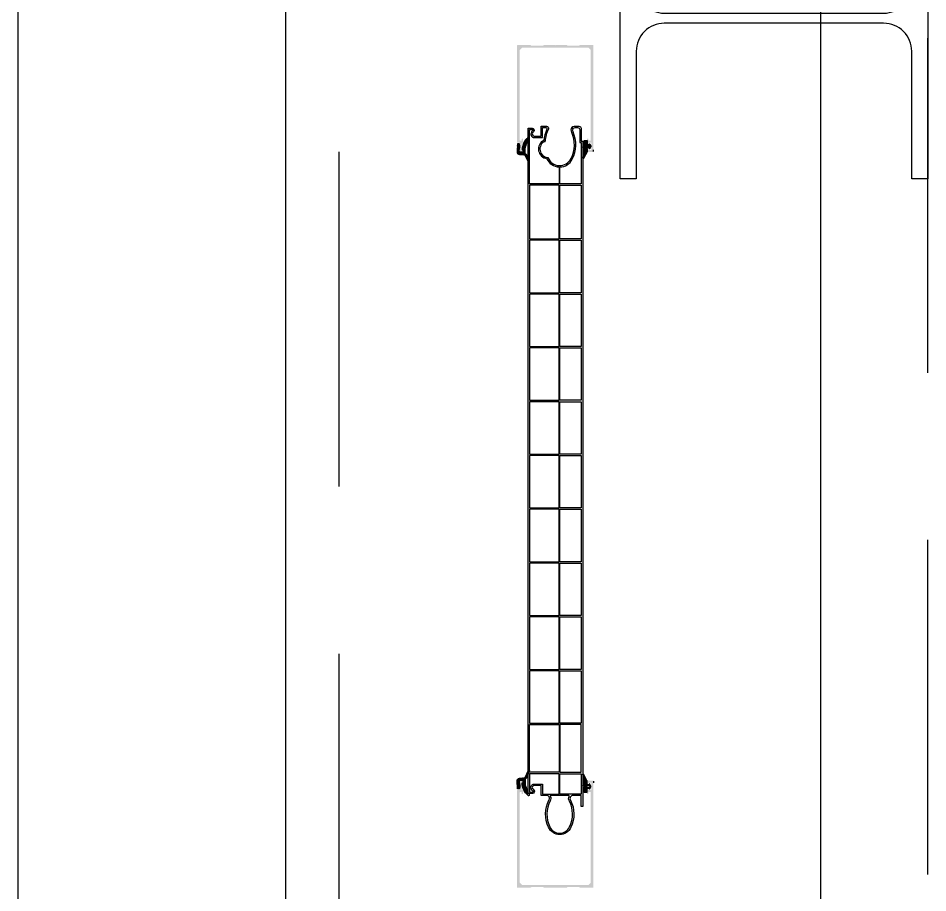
# Model space of a CAD drawing. Header units: millimetres. Extents: x -10134 to 185601, y -10232 to 93662.
# Drawn here: x 29584 to 30264, y 32357 to 33011 of the extents above; entities that cross this region are included whole.
import ezdxf

# ---------------------------------------------------------------- set-up
doc = ezdxf.new("R2010")
doc.units = ezdxf.units.MM
doc.header["$LTSCALE"] = 100
doc.linetypes.add('B0403', pattern=[3.75, 2.5, -1.25])
for name, color, linetype in [('A--L21', 8, 'Continuous'), ('A--L28', 8, 'Continuous'), ('AL$7A---_STRAMIEN', 1, 'Continuous')]:
    doc.layers.add(name, color=color, linetype=linetype)
pattern_1 = [(225, (30079.8289, 32558.6992), (0.3535534, -0.3535534), []), (315, (30079.8289, 32558.6992), (1.0606602, -0.3535534), [1.25, -0.75])]
pattern_2 = [(135, (30079.8289, 32792.54143), (0.3535534, 0.3535534), []), (45, (30079.8289, 32792.54143), (1.0606602, 0.3535534), [1.25, -0.75])]

msp = doc.modelspace()

# ---------------------------------------------------------------- hatches: boundary and pattern name
at = {"layer": 'A--L21'}
h = msp.add_hatch(dxfattribs=at)
h.set_pattern_fill('ANSI33', color=256, scale=4, angle=-90, style=0)
h.set_pattern_definition([(135, (30079.8289, 32792.5414), (0.7071068, 0.7071068), []), (135, (30079.1218, 32792.5414), (0.7071068, 0.7071068), [0.5, -0.25])])
edge = h.paths.add_edge_path()
edge.add_arc((29977.09, 32990.42), 0.2, 90, 135.00135, ccw=False)
edge.add_line((29977.09, 32990.62), (29985.13, 32990.62))
edge.add_arc((29985.13, 32990.42), 0.2, 45.00052, 90, ccw=False)
edge.add_line((29985.27, 32990.56), (29985.37, 32990.46))
edge.add_arc((29985.51, 32990.6), 0.2, 225.00052, 314.99948)
edge.add_line((29985.65, 32990.46), (29985.75, 32990.56))
edge.add_arc((29985.89, 32990.42), 0.2, 90, 134.99948, ccw=False)
edge.add_line((29985.89, 32990.62), (29993.93, 32990.62))
edge.add_arc((29993.93, 32990.42), 0.2, 44.99865, 90, ccw=False)
edge.add_line((29994.07, 32990.56), (29994.45, 32990.18))
edge.add_arc((29994.59, 32990.32), 0.2, 224.99865, 270)
edge.add_line((29994.59, 32990.12), (30003.43, 32990.12))
edge.add_arc((30003.43, 32990.32), 0.2, 270, 314.99949)
edge.add_line((30003.57, 32990.18), (30003.95, 32990.56))
edge.add_arc((30004.09, 32990.42), 0.2, 90, 134.99949, ccw=False)
edge.add_line((30004.09, 32990.62), (30013.81, 32990.62))
edge.add_arc((30013.81, 32990.42), 0.2, 0, 90, ccw=False)
edge.add_line((30014.01, 32990.42), (30014.01, 32910.82))
edge.add_arc((30013.81, 32910.82), 0.2, -90, 0, ccw=False)
edge.add_line((30013.81, 32910.62), (30009.51, 32910.62))
edge.add_arc((30009.51, 32910.82), 0.2, 180, 270, ccw=False)
edge.add_line((30009.31, 32910.82), (30009.31, 32913.42))
edge.add_arc((30009.51, 32913.42), 0.2, 90, 180, ccw=False)
edge.add_line((30009.51, 32913.62), (30010.11, 32913.62))
edge.add_arc((30010.11, 32913.42), 0.2, 0, 90, ccw=False)
edge.add_line((30010.31, 32913.42), (30010.31, 32912.32))
edge.add_arc((30010.51, 32912.32), 0.2, 180, 270)
edge.add_line((30010.51, 32912.12), (30012.31, 32912.12))
edge.add_arc((30012.31, 32912.32), 0.2, 270, 360)
edge.add_line((30012.51, 32912.32), (30012.51, 32917.42))
edge.add_arc((30012.31, 32917.42), 0.2, 0, 90)
edge.add_line((30012.31, 32917.62), (30010.51, 32917.62))
edge.add_arc((30010.51, 32917.42), 0.2, 90, 180)
edge.add_line((30010.31, 32917.42), (30010.31, 32916.32))
edge.add_arc((30010.11, 32916.32), 0.2, -90, 0, ccw=False)
edge.add_line((30010.11, 32916.12), (30009.51, 32916.12))
edge.add_arc((30009.51, 32916.32), 0.2, 180, 270, ccw=False)
edge.add_line((30009.31, 32916.32), (30009.31, 32920.42))
edge.add_arc((30009.51, 32920.42), 0.2, 90, 180, ccw=False)
edge.add_line((30009.51, 32920.62), (30010.11, 32920.62))
edge.add_arc((30010.11, 32920.42), 0.2, 0, 90, ccw=False)
edge.add_line((30010.31, 32920.42), (30010.31, 32919.32))
edge.add_arc((30010.51, 32919.32), 0.2, 180, 270)
edge.add_line((30010.51, 32919.12), (30011.81, 32919.12))
edge.add_arc((30011.81, 32919.32), 0.2, 270, 360)
edge.add_line((30012.01, 32919.32), (30012.01, 32986.74))
edge.add_arc((30011.81, 32986.74), 0.2, 0, 45.00044)
edge.add_line((30011.95, 32986.88), (30010.27, 32988.56))
edge.add_arc((30010.13, 32988.42), 0.2, 45.00044, 90)
edge.add_line((30010.13, 32988.62), (29960.89, 32988.62))
edge.add_arc((29960.89, 32988.42), 0.2, 90, 135)
edge.add_line((29960.75, 32988.56), (29959.07, 32986.88))
edge.add_arc((29959.21, 32986.74), 0.2, 135, 180)
edge.add_line((29959.01, 32986.74), (29959.01, 32919.32))
edge.add_arc((29959.21, 32919.32), 0.2, 180, 270)
edge.add_line((29959.21, 32919.12), (29960.31, 32919.12))
edge.add_arc((29960.31, 32919.32), 0.2, 270, 360)
edge.add_line((29960.51, 32919.32), (29960.51, 32920.42))
edge.add_arc((29960.71, 32920.42), 0.2, 90, 180, ccw=False)
edge.add_line((29960.71, 32920.62), (29961.31, 32920.62))
edge.add_arc((29961.31, 32920.42), 0.2, 0, 90, ccw=False)
edge.add_line((29961.51, 32920.42), (29961.51, 32917.82))
edge.add_arc((29961.31, 32917.82), 0.2, -90, 0, ccw=False)
edge.add_line((29961.31, 32917.62), (29960.71, 32917.62))
edge.add_arc((29960.71, 32917.42), 0.2, 90, 180)
edge.add_line((29960.51, 32917.42), (29960.51, 32911.82))
edge.add_arc((29960.71, 32911.82), 0.2, 180.00679, 320.58665)
edge.add_line((29960.86, 32911.69), (29961.15, 32912.05))
edge.add_arc((29961.31, 32911.92), 0.2, 0.00121, 140.58107, ccw=False)
edge.add_line((29961.51, 32911.92), (29961.51, 32910.82))
edge.add_arc((29961.31, 32910.82), 0.2, -90, 0, ccw=False)
edge.add_line((29961.31, 32910.62), (29959.21, 32910.62))
edge.add_arc((29959.21, 32910.82), 0.2, 180, 270, ccw=False)
edge.add_line((29959.01, 32910.82), (29959.01, 32917.42))
edge.add_arc((29958.81, 32917.42), 0.2, 0, 90)
edge.add_line((29958.81, 32917.62), (29957.21, 32917.62))
edge.add_arc((29957.21, 32917.82), 0.2, 180, 270, ccw=False)
edge.add_line((29957.01, 32917.82), (29957.01, 32990.42))
edge.add_arc((29957.21, 32990.42), 0.2, 90, 180, ccw=False)
edge.add_line((29957.21, 32990.62), (29966.93, 32990.62))
edge.add_arc((29966.93, 32990.42), 0.2, 45.00034, 90, ccw=False)
edge.add_line((29967.07, 32990.56), (29967.45, 32990.18))
edge.add_arc((29967.59, 32990.32), 0.2, 225.00034, 270)
edge.add_line((29967.59, 32990.12), (29976.43, 32990.12))
edge.add_arc((29976.43, 32990.32), 0.2, 270, 315.00135)
edge.add_line((29976.57, 32990.18), (29976.95, 32990.56))
h = msp.add_hatch(dxfattribs=at)
h.set_pattern_fill('ANSI38', color=256, scale=4, angle=-90, style=0)
h.set_pattern_definition(pattern_2)
edge = h.paths.add_edge_path()
edge.add_arc((29963.92, 32909.58), 0.8, 180, 281.72277, ccw=False)
edge.add_line((29963.12, 32909.58), (29963.12, 32913.98))
edge.add_arc((29964.12, 32913.98), 1, 121.23186, 180, ccw=False)
edge.add_line((29963.6, 32914.84), (29964.72, 32919.47))
edge.add_arc((29964.11, 32921.37), 2, 287.69641, 360)
edge.add_arc((29965.59, 32921.35), 0.52, 2.17171, 175.81455)
edge.add_arc((29963.78, 32921.85), 1.37, 275.39594, 340.39667, ccw=False)
edge.add_arc((29972.64, 32912.52), 11.82, 137.63964, 180.49079)
edge.add_arc((29961.02, 32912.37), 0.202, 166.33248, 323.66066)
edge.add_line((29961.18, 32912.25), (29961.26, 32912.44))
edge.add_arc((29961.42, 32912.32), 0.2, 0, 141.35717, ccw=False)
edge.add_line((29961.62, 32912.32), (29961.62, 32910.57))
edge.add_arc((29961.42, 32910.57), 0.2, -90, 0, ccw=False)
edge.add_line((29961.42, 32910.37), (29959.72, 32910.37))
edge.add_arc((29959.54, 32911.44), 1.09, 158.62653, 279.16807, ccw=False)
edge.add_arc((29949.36, 32914.6), 9.57, 343.22935, 371.31157)
edge.add_arc((29958.46, 32916.39), 0.3, 17.15769, 90)
edge.add_line((29958.46, 32916.69), (29957.63, 32916.69))
edge.add_arc((29957.61, 32916.29), 0.4, 87.78346, 170.8473)
edge.add_line((29957.22, 32916.36), (29957.02, 32910.64))
edge.add_arc((29959.02, 32910.64), 2, 179.98521, 261.40737)
edge.add_line((29958.72, 32908.67), (29961.89, 32908.5))
edge.add_arc((29961.87, 32906.5), 2, 51.41587, 89.48724, ccw=False)
edge.add_line((29963.12, 32908.06), (29965.51, 32902.73))
edge.add_arc((29965.78, 32903.03), 0.4, 227.70408, 412.97068)
edge.add_line((29966.02, 32903.35), (29964.08, 32908.8))
h = msp.add_hatch(dxfattribs=at)
h.set_pattern_fill('ANSI38', color=256, scale=4, angle=-90, style=0)
h.set_pattern_definition(pattern_2)
edge = h.paths.add_edge_path(flags=16)
edge.add_line((30009.58, 32915.47), (30010.78, 32915.47))
edge.add_arc((30010.78, 32914.87), 0.6, -90, 90, ccw=False)
edge.add_line((30010.78, 32914.27), (30009.58, 32914.27))
edge.add_arc((30009.58, 32914.87), 0.6, 90, 270, ccw=False)
edge = h.paths.add_edge_path()
edge.add_arc((30006.48, 32918.32), 0.2, 117.2079, 232.68113, ccw=False)
edge.add_line((30006.38, 32918.5), (30007.48, 32919.12))
edge.add_line((30007.48, 32919.12), (30009.28, 32919.12))
edge.add_line((30009.28, 32919.12), (30009.28, 32916.72))
edge.add_arc((30009.28, 32916.42), 0.3, 90, 270)
edge.add_line((30009.28, 32916.12), (30010.78, 32916.12))
edge.add_arc((30010.78, 32916.32), 0.2, 270, 328.53585)
edge.add_line((30010.95, 32916.22), (30011.05, 32916.6))
edge.add_arc((30011.23, 32916.52), 0.2, 38.90842, 158.41652, ccw=False)
edge.add_line((30011.39, 32916.65), (30011.97, 32915.49))
edge.add_arc((30011.18, 32914.87), 1, 0, 37.83844, ccw=False)
edge.add_arc((30011.18, 32914.87), 1, -37.83844, 0, ccw=False)
edge.add_line((30011.97, 32914.26), (30011.39, 32913.1))
edge.add_arc((30011.23, 32913.22), 0.2, 201.58348, 321.09158, ccw=False)
edge.add_line((30011.05, 32913.15), (30010.95, 32913.53))
edge.add_arc((30010.78, 32913.42), 0.2, 31.46415, 90)
edge.add_line((30010.78, 32913.62), (30009.28, 32913.62))
edge.add_arc((30009.28, 32913.32), 0.3, 90, 270)
edge.add_line((30009.28, 32913.02), (30009.28, 32910.81))
edge.add_line((30009.28, 32910.81), (30006.59, 32905.68))
edge.add_arc((30006.36, 32906.01), 0.4, 131.06313, 305.80283, ccw=False)
edge.add_line((30006.09, 32906.31), (30006.84, 32910.95))
edge.add_arc((30005.88, 32911.97), 1.4, 313.62576, 407.82271)
edge.add_line((30006.82, 32913), (30006.03, 32913.98))
edge.add_arc((30006.24, 32914.19), 0.3, 66.9851, 224.02736, ccw=False)
edge.add_line((30006.36, 32914.46), (30007.14, 32913.67))
edge.add_arc((30007.28, 32913.82), 0.2, 229.00448, 360)
edge.add_line((30007.48, 32913.82), (30007.48, 32915.03))
edge.add_arc((30007.28, 32915.03), 0.2, 360, 417.35877)
edge.add_line((30007.38, 32915.2), (30006.36, 32915.96))
edge.add_arc((30006.48, 32916.12), 0.2, 126.94629, 233.75975, ccw=False)
edge.add_line((30006.36, 32916.28), (30007.35, 32917.04))
edge.add_arc((30007.28, 32917.22), 0.2, 293.10613, 426.89387)
edge.add_line((30007.35, 32917.41), (30006.35, 32918.16))
h = msp.add_hatch(dxfattribs=at)
h.set_pattern_fill('ANSI38', color=256, scale=4, angle=-180, style=0)
h.set_pattern_definition(pattern_1)
edge = h.paths.add_edge_path()
edge.add_arc((29963.92, 32441.66), 0.8, 78.27723, 180)
edge.add_line((29963.12, 32441.66), (29963.12, 32437.26))
edge.add_arc((29964.12, 32437.26), 1, 180, 238.76814)
edge.add_line((29963.6, 32436.4), (29964.72, 32431.77))
edge.add_arc((29964.11, 32429.87), 2, 0, 72.30359, ccw=False)
edge.add_arc((29965.59, 32429.89), 0.52, 184.18545, 357.82829, ccw=False)
edge.add_arc((29963.78, 32429.39), 1.37, 19.60333, 84.60406)
edge.add_arc((29972.64, 32438.72), 11.82, 179.50921, 222.36036, ccw=False)
edge.add_arc((29961.02, 32438.87), 0.202, 36.33934, 193.66752, ccw=False)
edge.add_line((29961.18, 32438.99), (29961.26, 32438.8))
edge.add_arc((29961.42, 32438.92), 0.2, 218.64283, 360)
edge.add_line((29961.62, 32438.92), (29961.62, 32440.68))
edge.add_arc((29961.42, 32440.68), 0.2, 360, 450)
edge.add_line((29961.42, 32440.88), (29959.72, 32440.88))
edge.add_arc((29959.54, 32439.8), 1.09, 80.83193, 201.37347)
edge.add_arc((29949.36, 32436.64), 9.57, -11.31157, 16.77065, ccw=False)
edge.add_arc((29958.46, 32434.85), 0.3, 270, 342.84231, ccw=False)
edge.add_line((29958.46, 32434.55), (29957.63, 32434.55))
edge.add_arc((29957.61, 32434.95), 0.4, 189.1527, 272.21654, ccw=False)
edge.add_line((29957.22, 32434.88), (29957.02, 32440.6))
edge.add_arc((29959.02, 32440.6), 2, 98.59263, 180.01479, ccw=False)
edge.add_line((29958.72, 32442.58), (29961.89, 32442.74))
edge.add_arc((29961.87, 32444.74), 2, 270.51276, 308.58413)
edge.add_line((29963.12, 32443.18), (29965.51, 32448.51))
edge.add_arc((29965.78, 32448.21), 0.4, -52.97068, 132.29592, ccw=False)
edge.add_line((29966.02, 32447.89), (29964.08, 32442.44))
h = msp.add_hatch(dxfattribs=at)
h.set_pattern_fill('ANSI38', color=256, scale=4, angle=-180, style=0)
h.set_pattern_definition(pattern_1)
edge = h.paths.add_edge_path(flags=16)
edge.add_line((30009.58, 32435.77), (30010.78, 32435.77))
edge.add_arc((30010.78, 32436.37), 0.6, 270, 450)
edge.add_line((30010.78, 32436.97), (30009.58, 32436.97))
edge.add_arc((30009.58, 32436.37), 0.6, 90, 270)
edge = h.paths.add_edge_path()
edge.add_arc((30006.48, 32432.92), 0.2, 127.31887, 242.7921)
edge.add_line((30006.38, 32432.74), (30007.48, 32432.12))
edge.add_line((30007.48, 32432.12), (30009.28, 32432.12))
edge.add_line((30009.28, 32432.12), (30009.28, 32434.52))
edge.add_arc((30009.28, 32434.82), 0.3, 90, 270, ccw=False)
edge.add_line((30009.28, 32435.12), (30010.78, 32435.12))
edge.add_arc((30010.78, 32434.92), 0.2, 31.46415, 90, ccw=False)
edge.add_line((30010.95, 32435.02), (30011.05, 32434.64))
edge.add_arc((30011.23, 32434.72), 0.2, 201.58348, 321.09158)
edge.add_line((30011.39, 32434.59), (30011.97, 32435.75))
edge.add_arc((30011.18, 32436.37), 1, 322.16156, 360)
edge.add_arc((30011.18, 32436.37), 1, 360, 397.83844)
edge.add_line((30011.97, 32436.98), (30011.39, 32438.14))
edge.add_arc((30011.23, 32438.02), 0.2, 38.90842, 158.41652)
edge.add_line((30011.05, 32438.09), (30010.95, 32437.71))
edge.add_arc((30010.78, 32437.82), 0.2, 270, 328.53585, ccw=False)
edge.add_line((30010.78, 32437.62), (30009.28, 32437.62))
edge.add_arc((30009.28, 32437.92), 0.3, 90, 270, ccw=False)
edge.add_line((30009.28, 32438.22), (30009.28, 32440.43))
edge.add_line((30009.28, 32440.43), (30006.59, 32445.56))
edge.add_arc((30006.36, 32445.24), 0.4, 54.19717, 228.93687)
edge.add_line((30006.09, 32444.93), (30006.84, 32440.29))
edge.add_arc((30005.88, 32439.27), 1.4, -47.82271, 46.37424, ccw=False)
edge.add_line((30006.82, 32438.24), (30006.03, 32437.26))
edge.add_arc((30006.24, 32437.05), 0.3, 135.97264, 293.0149)
edge.add_line((30006.36, 32436.78), (30007.14, 32437.58))
edge.add_arc((30007.28, 32437.42), 0.2, 0, 130.99552, ccw=False)
edge.add_line((30007.48, 32437.42), (30007.48, 32436.21))
edge.add_arc((30007.28, 32436.21), 0.2, -57.35877, 0, ccw=False)
edge.add_line((30007.38, 32436.05), (30006.36, 32435.28))
edge.add_arc((30006.48, 32435.12), 0.2, 126.24025, 233.05371)
edge.add_line((30006.36, 32434.96), (30007.35, 32434.2))
edge.add_arc((30007.28, 32434.02), 0.2, -66.89387, 66.89387, ccw=False)
edge.add_line((30007.35, 32433.83), (30006.35, 32433.08))
h = msp.add_hatch(dxfattribs=at)
h.set_pattern_fill('ANSI33', color=256, scale=4, angle=-180, style=0)
h.set_pattern_definition([(225, (30079.8289, 32558.6992), (0.7071068, -0.7071068), []), (225, (30079.1218, 32558.6992), (0.7071068, -0.7071068), [0.5, -0.25])])
edge = h.paths.add_edge_path()
edge.add_arc((29977.09, 32360.82), 0.2, 224.99865, 270)
edge.add_line((29977.09, 32360.62), (29985.13, 32360.62))
edge.add_arc((29985.13, 32360.82), 0.2, 270, 314.99948)
edge.add_line((29985.27, 32360.68), (29985.37, 32360.78))
edge.add_arc((29985.51, 32360.64), 0.2, 45.00052, 134.99948, ccw=False)
edge.add_line((29985.65, 32360.78), (29985.75, 32360.68))
edge.add_arc((29985.89, 32360.82), 0.2, 225.00052, 270)
edge.add_line((29985.89, 32360.62), (29993.93, 32360.62))
edge.add_arc((29993.93, 32360.82), 0.2, 270, 315.00135)
edge.add_line((29994.07, 32360.68), (29994.45, 32361.06))
edge.add_arc((29994.59, 32360.92), 0.2, 90, 135.00135, ccw=False)
edge.add_line((29994.59, 32361.12), (30003.43, 32361.12))
edge.add_arc((30003.43, 32360.92), 0.2, 45.00051, 90, ccw=False)
edge.add_line((30003.57, 32361.06), (30003.95, 32360.68))
edge.add_arc((30004.09, 32360.82), 0.2, 225.00051, 270)
edge.add_line((30004.09, 32360.62), (30013.81, 32360.62))
edge.add_arc((30013.81, 32360.82), 0.2, 270, 360)
edge.add_line((30014.01, 32360.82), (30014.01, 32440.42))
edge.add_arc((30013.81, 32440.42), 0.2, 360, 450)
edge.add_line((30013.81, 32440.62), (30009.51, 32440.62))
edge.add_arc((30009.51, 32440.42), 0.2, 90, 180)
edge.add_line((30009.31, 32440.42), (30009.31, 32437.82))
edge.add_arc((30009.51, 32437.82), 0.2, 180, 270)
edge.add_line((30009.51, 32437.62), (30010.11, 32437.62))
edge.add_arc((30010.11, 32437.82), 0.2, 270, 360)
edge.add_line((30010.31, 32437.82), (30010.31, 32438.92))
edge.add_arc((30010.51, 32438.92), 0.2, 90, 180, ccw=False)
edge.add_line((30010.51, 32439.12), (30012.31, 32439.12))
edge.add_arc((30012.31, 32438.92), 0.2, 0, 90, ccw=False)
edge.add_line((30012.51, 32438.92), (30012.51, 32433.82))
edge.add_arc((30012.31, 32433.82), 0.2, -90, 0, ccw=False)
edge.add_line((30012.31, 32433.62), (30010.51, 32433.62))
edge.add_arc((30010.51, 32433.82), 0.2, 180, 270, ccw=False)
edge.add_line((30010.31, 32433.82), (30010.31, 32434.92))
edge.add_arc((30010.11, 32434.92), 0.2, 360, 450)
edge.add_line((30010.11, 32435.12), (30009.51, 32435.12))
edge.add_arc((30009.51, 32434.92), 0.2, 90, 180)
edge.add_line((30009.31, 32434.92), (30009.31, 32430.82))
edge.add_arc((30009.51, 32430.82), 0.2, 180, 270)
edge.add_line((30009.51, 32430.62), (30010.11, 32430.62))
edge.add_arc((30010.11, 32430.82), 0.2, 270, 360)
edge.add_line((30010.31, 32430.82), (30010.31, 32431.92))
edge.add_arc((30010.51, 32431.92), 0.2, 90, 180, ccw=False)
edge.add_line((30010.51, 32432.12), (30011.81, 32432.12))
edge.add_arc((30011.81, 32431.92), 0.2, 0, 90, ccw=False)
edge.add_line((30012.01, 32431.92), (30012.01, 32364.5))
edge.add_arc((30011.81, 32364.5), 0.2, -45.00044, 0, ccw=False)
edge.add_line((30011.95, 32364.36), (30010.27, 32362.68))
edge.add_arc((30010.13, 32362.82), 0.2, 270, 314.99956, ccw=False)
edge.add_line((30010.13, 32362.62), (29960.89, 32362.62))
edge.add_arc((29960.89, 32362.82), 0.2, 225, 270, ccw=False)
edge.add_line((29960.75, 32362.68), (29959.07, 32364.36))
edge.add_arc((29959.21, 32364.5), 0.2, 180, 225, ccw=False)
edge.add_line((29959.01, 32364.5), (29959.01, 32431.92))
edge.add_arc((29959.21, 32431.92), 0.2, 90, 180, ccw=False)
edge.add_line((29959.21, 32432.12), (29960.31, 32432.12))
edge.add_arc((29960.31, 32431.92), 0.2, 0, 90, ccw=False)
edge.add_line((29960.51, 32431.92), (29960.51, 32430.82))
edge.add_arc((29960.71, 32430.82), 0.2, 180, 270)
edge.add_line((29960.71, 32430.62), (29961.31, 32430.62))
edge.add_arc((29961.31, 32430.82), 0.2, 270, 360)
edge.add_line((29961.51, 32430.82), (29961.51, 32433.42))
edge.add_arc((29961.31, 32433.42), 0.2, 360, 450)
edge.add_line((29961.31, 32433.62), (29960.71, 32433.62))
edge.add_arc((29960.71, 32433.82), 0.2, 180, 270, ccw=False)
edge.add_line((29960.51, 32433.82), (29960.51, 32439.42))
edge.add_arc((29960.71, 32439.42), 0.2, 39.41335, 179.99321, ccw=False)
edge.add_line((29960.86, 32439.55), (29961.15, 32439.19))
edge.add_arc((29961.31, 32439.32), 0.2, 219.41893, 359.99879)
edge.add_line((29961.51, 32439.32), (29961.51, 32440.42))
edge.add_arc((29961.31, 32440.42), 0.2, 360, 450)
edge.add_line((29961.31, 32440.62), (29959.21, 32440.62))
edge.add_arc((29959.21, 32440.42), 0.2, 90, 180)
edge.add_line((29959.01, 32440.42), (29959.01, 32433.82))
edge.add_arc((29958.81, 32433.82), 0.2, -90, 0, ccw=False)
edge.add_line((29958.81, 32433.62), (29957.21, 32433.62))
edge.add_arc((29957.21, 32433.42), 0.2, 90, 180)
edge.add_line((29957.01, 32433.42), (29957.01, 32360.82))
edge.add_arc((29957.21, 32360.82), 0.2, 180, 270)
edge.add_line((29957.21, 32360.62), (29966.93, 32360.62))
edge.add_arc((29966.93, 32360.82), 0.2, 270, 314.99966)
edge.add_line((29967.07, 32360.68), (29967.45, 32361.06))
edge.add_arc((29967.59, 32360.92), 0.2, 90, 134.99966, ccw=False)
edge.add_line((29967.59, 32361.12), (29976.43, 32361.12))
edge.add_arc((29976.43, 32360.92), 0.2, 44.99865, 90, ccw=False)
edge.add_line((29976.57, 32361.06), (29976.95, 32360.68))

# ---------------------------------------------------------------- linework, layer by layer
at = {"layer": 'A--L21', "linetype": 'B0403'}
for p, q in [((29824.01, 17660.62), (29824.01, 88370.62)), ((30264.01, 18120.62), (30264.01, 45510.62))]:
    msp.add_line(p, q, dxfattribs=at)
at = {"layer": 'A--L21'}
for p, q in [((29784.01, 27810.62), (29784.01, 78210.62)), ((29584.01, 28010.62), (29584.01, 78010.62)), ((30014.01, 32910.92), (30014.01, 32912.12)), ((30014.01, 32440.32), (30014.01, 32439.12))]:
    msp.add_line(p, q, dxfattribs=at)
for points in [[(29977.75, 32918.48, 0.786352), (29979.81, 32906.58, -0.289246), (29979.98, 32906.45, 0.649582), (29997.32, 32905.74, 0.228645), (29997.84, 32925.3, -0.241202), (29998.02, 32928.92, -0.267949), (29999.7, 32929.89), (30003.25, 32929.89, -0.414214), (30004.77, 32928.36), (30004.77, 32918.68), (30006, 32918.68), (30006.01, 32421.48), (30004.99, 32421.48), (30004.99, 32429.63), (29998.74, 32429.63, 0.614899), (29996.94, 32426.06, -0.235201), (29997.16, 32405.82, -0.299118), (29988.84, 32400.35, -0.299118), (29980.52, 32405.82, -0.235201), (29980.74, 32426.06, 0.614899), (29978.94, 32429.63), (29974.9, 32429.63), (29974.9, 32437.01), (29969.65, 32437.01, 0.538226), (29968.43, 32434.85, 0.051879), (29969.56, 32433.66, -0.668905), (29968.39, 32431.16), (29965.28, 32431.16), (29965.26, 32928.36), (29968.19, 32928.36, -0.615588), (29969.55, 32925.97, 0.001528), (29968.57, 32924.82, 0.603288), (29969.64, 32922.5), (29974.68, 32922.5, 0.414214), (29974.89, 32922.71), (29974.89, 32929.68, -0.414214), (29975.09, 32929.89), (29978.92, 32929.89, -0.230022), (29980.29, 32929.13, -0.182419), (29980.39, 32927.77, 0.086574), (29977.87, 32918.64)], [(29998.23, 32905.27, 0.228645), (29998.77, 32925.72, -0.106177), (29998.51, 32926.93, -0.414214), (30000.44, 32928.87), (30002.23, 32928.87, -0.414214), (30003.76, 32927.34), (30003.76, 32917.67), (30004.98, 32917.67), (30004.98, 32912.57), (30004.98, 32886.91), (29988.99, 32886.91), (29988.99, 32899.44, 0.279737), (29998.22, 32905.26)], [(29981.46, 32406.22, 0.299118), (29988.84, 32401.37, 0.299118), (29996.22, 32406.22, 0.232962), (29996.12, 32425.46, -0.291468), (29995.88, 32428.95, 0.569521), (29995.48, 32429.63), (29982.2, 32429.63, 0.569521), (29981.8, 32428.95, -0.280699), (29981.65, 32425.6, 0.235201), (29981.44, 32406.26, 0.235201)]]:
    msp.add_lwpolyline(points, format="xyb", dxfattribs=at)
for points in [[(29969.64, 32921.48), (29975.7, 32921.48, 0.414214), (29975.9, 32921.69), (29975.9, 32928.87), (29978.45, 32928.87, -0.552588), (29979.27, 32927.55, 0.086098), (29976.9, 32919.2, 0.731767), (29979.23, 32905.62, 0.283426), (29988.38, 32899.45), (29988.38, 32886.91), (29966.28, 32886.91), (29966.28, 32912.57), (29966.28, 32927.34), (29968.54, 32927.34, -0.695606), (29968.84, 32926.59, 0.105395), (29967.85, 32925.58, 0.031809), (29967.48, 32924.72, 0.53387)], [(29969.65, 32438.03), (29975.92, 32438.03), (29975.92, 32430.65), (29988.38, 32430.65), (29988.38, 32445.92), (29966.29, 32445.92), (29966.29, 32432.18), (29968.6, 32432.18, 0.652088), (29968.85, 32432.93, -0.105395), (29967.86, 32433.94, -0.031809), (29967.49, 32434.8, -0.53387)]]:
    msp.add_lwpolyline(points, format="xyb", close=True, dxfattribs=at)
at = {"layer": 'A--L21', "linetype": 'Continuous'}
for points in [[(29964.08, 32908.8, -0.475492), (29963.12, 32909.58), (29963.12, 32913.98, -0.262197), (29963.6, 32914.84), (29964.72, 32919.47, 0.326385), (29966.11, 32921.37, 0.946007), (29965.07, 32921.39, -0.291477), (29963.91, 32920.48, 0.189183), (29960.82, 32912.42, 0.819425), (29961.18, 32912.25), (29961.26, 32912.44, -0.70907), (29961.62, 32912.32), (29961.62, 32910.57, -0.414214), (29961.42, 32910.37), (29959.72, 32910.37, -0.580505), (29958.53, 32911.84, 0.123149), (29958.75, 32916.48, 0.328988), (29958.46, 32916.69), (29957.63, 32916.69, 0.379185), (29957.22, 32916.36), (29957.02, 32910.64, 0.371014), (29958.72, 32908.67), (29961.89, 32908.5, -0.167663), (29963.12, 32908.06), (29965.51, 32902.73, 1.047049), (29966.02, 32903.35)], [(30006.35, 32918.16, -0.551308), (30006.38, 32918.5), (30007.48, 32919.12), (30009.28, 32919.12), (30009.28, 32916.72, 1), (30009.28, 32916.12), (30010.78, 32916.12, 0.261114), (30010.95, 32916.22), (30011.05, 32916.6, -0.574492), (30011.39, 32916.65), (30011.97, 32915.49, -0.166618), (30012.18, 32914.87, -0.166618), (30011.97, 32914.26), (30011.39, 32913.1, -0.574492), (30011.05, 32913.15), (30010.95, 32913.53, 0.261114), (30010.78, 32913.62), (30009.28, 32913.62, 1), (30009.28, 32913.02), (30009.28, 32910.81), (30006.59, 32905.68, -0.955117), (30006.09, 32906.31), (30006.84, 32910.95, 0.435835), (30006.82, 32913), (30006.03, 32913.98, -0.817342), (30006.36, 32914.46), (30007.14, 32913.67, 0.643194), (30007.48, 32913.82), (30007.48, 32915.03, 0.255635), (30007.38, 32915.2), (30006.36, 32915.96, -0.503021), (30006.36, 32916.28), (30007.35, 32917.04, 0.660555), (30007.35, 32917.41)], [(30009.58, 32915.47), (30010.78, 32915.47, -1), (30010.78, 32914.27), (30009.58, 32914.27, -1)], [(29964.08, 32442.44, 0.475492), (29963.12, 32441.66), (29963.12, 32437.26, 0.262197), (29963.6, 32436.4), (29964.72, 32431.77, -0.326385), (29966.11, 32429.87, -0.946007), (29965.07, 32429.85, 0.291477), (29963.91, 32430.76, -0.189183), (29960.82, 32438.83, -0.819425), (29961.18, 32438.99), (29961.26, 32438.8, 0.70907), (29961.62, 32438.92), (29961.62, 32440.68, 0.414214), (29961.42, 32440.88), (29959.72, 32440.88, 0.580505), (29958.53, 32439.4, -0.123149), (29958.75, 32434.76, -0.328988), (29958.46, 32434.55), (29957.63, 32434.55, -0.379185), (29957.22, 32434.88), (29957.02, 32440.6, -0.371014), (29958.72, 32442.58), (29961.89, 32442.74, 0.167663), (29963.12, 32443.18), (29965.51, 32448.51, -1.047049), (29966.02, 32447.89)], [(30006.35, 32433.08, 0.551308), (30006.38, 32432.74), (30007.48, 32432.12), (30009.28, 32432.12), (30009.28, 32434.52, -1), (30009.28, 32435.12), (30010.78, 32435.12, -0.261114), (30010.95, 32435.02), (30011.05, 32434.64, 0.574492), (30011.39, 32434.59), (30011.97, 32435.75, 0.166618), (30012.18, 32436.37, 0.166618), (30011.97, 32436.98), (30011.39, 32438.14, 0.574492), (30011.05, 32438.09), (30010.95, 32437.71, -0.261114), (30010.78, 32437.62), (30009.28, 32437.62, -1), (30009.28, 32438.22), (30009.28, 32440.43), (30006.59, 32445.56, 0.955117), (30006.09, 32444.93), (30006.84, 32440.29, -0.435835), (30006.82, 32438.24), (30006.03, 32437.26, 0.817342), (30006.36, 32436.78), (30007.14, 32437.58, -0.643194), (30007.48, 32437.42), (30007.48, 32436.21, -0.255635), (30007.38, 32436.05), (30006.36, 32435.28, 0.503021), (30006.36, 32434.96), (30007.35, 32434.2, -0.660555), (30007.35, 32433.83)], [(30009.58, 32435.77), (30010.78, 32435.77, 1), (30010.78, 32436.97), (30009.58, 32436.97, 1)]]:
    msp.add_lwpolyline(points, format="xyb", close=True, dxfattribs=at)
at = {"layer": 'A--L21'}
for points in [[(29988.38, 32885.89), (29966.29, 32885.89), (29966.29, 32845.67), (29988.38, 32845.67)], [(30004.99, 32845.67), (29988.99, 32845.67), (29988.99, 32885.89), (30004.99, 32885.89)], [(29988.38, 32844.65), (29966.29, 32844.65), (29966.29, 32805.45), (29988.38, 32805.45)], [(30004.99, 32805.45), (29988.99, 32805.45), (29988.99, 32844.65), (30004.99, 32844.65)], [(29988.38, 32804.43), (29966.29, 32804.43), (29966.29, 32765.22), (29988.38, 32765.22)], [(30004.99, 32765.22), (29988.99, 32765.22), (29988.99, 32804.43), (30004.99, 32804.43)], [(29988.38, 32764.2), (29966.29, 32764.2), (29966.29, 32725), (29988.38, 32725)], [(30004.99, 32725), (29988.99, 32725), (29988.99, 32764.2), (30004.99, 32764.2)], [(29988.38, 32723.98), (29966.29, 32723.98), (29966.29, 32684.77), (29988.38, 32684.77)], [(30004.99, 32684.77), (29988.99, 32684.77), (29988.99, 32723.98), (30004.99, 32723.98)], [(29988.38, 32683.75), (29966.29, 32683.75), (29966.29, 32644.55), (29988.38, 32644.55)], [(30004.99, 32644.55), (29988.99, 32644.55), (29988.99, 32683.75), (30004.99, 32683.75)], [(29988.38, 32643.53), (29966.29, 32643.53), (29966.29, 32604.33), (29988.38, 32604.33)], [(30004.99, 32604.33), (29988.99, 32604.33), (29988.99, 32643.53), (30004.99, 32643.53)], [(29988.38, 32603.31), (29966.29, 32603.31), (29966.29, 32564.1), (29988.38, 32564.1)], [(30004.99, 32564.1), (29988.99, 32564.1), (29988.99, 32603.31), (30004.99, 32603.31)], [(29988.38, 32563.08), (29966.29, 32563.08), (29966.29, 32523.88), (29988.38, 32523.88)], [(30004.99, 32523.88), (29988.99, 32523.88), (29988.99, 32563.08), (30004.99, 32563.08)], [(29988.38, 32522.86), (29966.29, 32522.86), (29966.29, 32483.65), (29988.38, 32483.65)], [(30004.99, 32483.65), (29988.99, 32483.65), (29988.99, 32522.86), (30004.99, 32522.86)], [(29966.29, 32446.94), (29966.29, 32482.63), (29988.38, 32482.63), (29988.38, 32446.94)], [(30004.99, 32482.63), (29988.99, 32482.63), (29988.99, 32446.94), (30004.99, 32446.94)], [(30004.99, 32430.65), (29988.99, 32430.65), (29988.99, 32445.92), (30004.99, 32445.92)]]:
    msp.add_lwpolyline(points, close=True, dxfattribs=at)
msp.add_arc((29977.67, 32918.66), 0.204, 293.4437, 354.48784, dxfattribs=at)
at = {"layer": 'A--L28'}
msp.add_lwpolyline([(30264.01, 32890.62), (30252.01, 32890.62), (30252.01, 32985.87, 0.414214), (30231.01, 33006.87), (30067.01, 33006.87, 0.414214), (30046.01, 32985.87), (30046.01, 32890.62), (30034.01, 32890.62), (30034.01, 33130.62), (30046.01, 33130.62), (30046.01, 33035.37, 0.414214), (30067.01, 33014.37), (30231.01, 33014.37, 0.414214), (30252.01, 33035.37), (30252.01, 33130.62), (30264.01, 33130.62)], format="xyb", close=True, dxfattribs=at)
at = {"layer": 'AL$7A---_STRAMIEN'}
msp.add_line((30184.01, 1020.57), (30184.01, 92366.87), dxfattribs=at)

doc.saveas('drawing.dxf')
